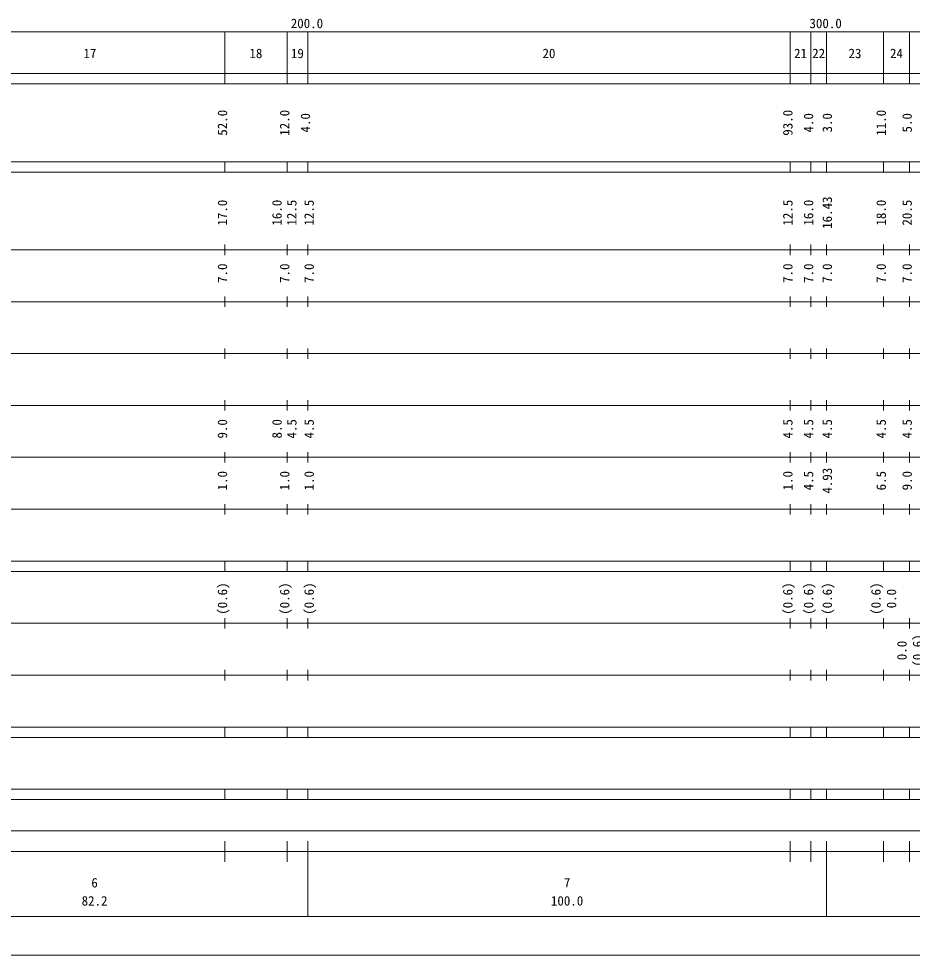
# Model space of a CAD drawing. Units: millimetres on the paper, enlarged 1000 times. Extents: x -60515 to 579485, y -102535 to 257465.
# Drawn here: x 111756 to 284026, y -102535 to 78022 of the extents above; entities that cross this region are included whole.
import ezdxf
from ezdxf.enums import TextEntityAlignment as Align

# ---------------------------------------------------------------- set-up
doc = ezdxf.new("R2010")
doc.units = ezdxf.units.MM
doc.header["$LTSCALE"] = 1000
doc.layers.add('M-TTL', color=2, linetype='Continuous', lineweight=13)
doc.layers.add('M-TTL-BAND', color=7, linetype='Continuous', lineweight=13)
doc.styles.add('ＭＳ ゴシック', font='')
doc.styles.get('ＭＳ ゴシック').set_extended_font_data('MS Gothic')

msp = doc.modelspace()

# ---------------------------------------------------------------- linework, layer by layer
at = {"layer": 'M-TTL'}
msp.add_line((-60515, -102535), (579485, -102535), dxfattribs=at)
at = {"layer": 'M-TTL-BAND'}
for p, q in [((-32515, 75465), (478485, 75465)), ((151485, 65465), (151485, 75465)), ((163485, 65465), (163485, 75465)), ((167485, 65465), (167485, 75465)), ((260485, 65465), (260485, 75465)), ((264485, 65465), (264485, 75465)), ((267485, 65465), (267485, 75465)), ((278485, 65465), (278485, 75465)), ((283485, 65465), (283485, 75465)), ((-60515, 67465), (478485, 67465)), ((-60515, 65465), (478485, 65465)), ((-60515, 50465), (478485, 50465)), ((151485, 48465), (151485, 50465)), ((163485, 48465), (163485, 50465)), ((167485, 48465), (167485, 50465)), ((260485, 48465), (260485, 50465)), ((264485, 48465), (264485, 50465)), ((267485, 48465), (267485, 50465)), ((278485, 48465), (278485, 50465)), ((283485, 48465), (283485, 50465)), ((-60515, 48465), (478485, 48465)), ((151485, 32465), (151485, 34465)), ((163485, 32465), (163485, 34465)), ((167485, 32465), (167485, 34465)), ((260485, 32465), (260485, 34465)), ((264485, 32465), (264485, 34465)), ((267485, 32465), (267485, 34465)), ((278485, 32465), (278485, 34465)), ((283485, 32465), (283485, 34465)), ((-60515, 33465), (478485, 33465)), ((151485, 22465), (151485, 24465)), ((163485, 22465), (163485, 24465)), ((167485, 22465), (167485, 24465)), ((260485, 22465), (260485, 24465)), ((264485, 22465), (264485, 24465)), ((267485, 22465), (267485, 24465)), ((278485, 22465), (278485, 24465)), ((283485, 22465), (283485, 24465)), ((-54515, 23465), (478485, 23465)), ((151485, 12465), (151485, 14465)), ((163485, 12465), (163485, 14465)), ((167485, 12465), (167485, 14465)), ((260485, 12465), (260485, 14465)), ((264485, 12465), (264485, 14465)), ((267485, 12465), (267485, 14465)), ((278485, 12465), (278485, 14465)), ((283485, 12465), (283485, 14465)), ((-48515, 13465), (478485, 13465)), ((151485, 2465), (151485, 4465)), ((163485, 2465), (163485, 4465)), ((167485, 2465), (167485, 4465)), ((260485, 2465), (260485, 4465)), ((264485, 2465), (264485, 4465)), ((267485, 2465), (267485, 4465)), ((278485, 2465), (278485, 4465)), ((283485, 2465), (283485, 4465)), ((-54515, 3465), (478485, 3465)), ((-48515, -6535), (478485, -6535)), ((151485, -7535), (151485, -5535)), ((163485, -7535), (163485, -5535)), ((167485, -7535), (167485, -5535)), ((260485, -7535), (260485, -5535)), ((264485, -7535), (264485, -5535)), ((267485, -7535), (267485, -5535)), ((278485, -7535), (278485, -5535)), ((283485, -7535), (283485, -5535)), ((151485, -17535), (151485, -15535)), ((163485, -17535), (163485, -15535)), ((167485, -17535), (167485, -15535)), ((260485, -17535), (260485, -15535)), ((264485, -17535), (264485, -15535)), ((267485, -17535), (267485, -15535)), ((278485, -17535), (278485, -15535)), ((283485, -17535), (283485, -15535)), ((-54515, -16535), (478485, -16535)), ((-60515, -26535), (478485, -26535)), ((151485, -28535), (151485, -26535)), ((163485, -28535), (163485, -26535)), ((167485, -28535), (167485, -26535)), ((260485, -28535), (260485, -26535)), ((264485, -28535), (264485, -26535)), ((267485, -28535), (267485, -26535)), ((278485, -28535), (278485, -26535)), ((283485, -28535), (283485, -26535)), ((-60515, -28535), (478485, -28535)), ((151485, -39535), (151485, -37535)), ((163485, -39535), (163485, -37535)), ((167485, -39535), (167485, -37535)), ((260485, -39535), (260485, -37535)), ((264485, -39535), (264485, -37535)), ((267485, -39535), (267485, -37535)), ((278485, -39535), (278485, -37535)), ((283485, -39535), (283485, -37535)), ((-51515, -38535), (478485, -38535)), ((-60515, -48535), (478485, -48535)), ((151485, -49535), (151485, -47535)), ((163485, -49535), (163485, -47535)), ((167485, -49535), (167485, -47535)), ((260485, -49535), (260485, -47535)), ((264485, -49535), (264485, -47535)), ((267485, -49535), (267485, -47535)), ((278485, -49535), (278485, -47535)), ((283485, -49535), (283485, -47535)), ((-60515, -58535), (478485, -58535)), ((151485, -60535), (151485, -58535)), ((163485, -60535), (163485, -58535)), ((167485, -60535), (167485, -58535)), ((260485, -60535), (260485, -58535)), ((264485, -60535), (264485, -58535)), ((267485, -60535), (267485, -58535)), ((278485, -60535), (278485, -58535)), ((283485, -60535), (283485, -58535)), ((-60515, -60535), (478485, -60535)), ((-60515, -70535), (478485, -70535)), ((151485, -72535), (151485, -70535)), ((163485, -72535), (163485, -70535)), ((167485, -72535), (167485, -70535)), ((260485, -72535), (260485, -70535)), ((264485, -72535), (264485, -70535)), ((267485, -72535), (267485, -70535)), ((278485, -72535), (278485, -70535)), ((283485, -72535), (283485, -70535)), ((-60515, -72535), (478485, -72535)), ((-29515, -78535), (464485, -78535)), ((151485, -84535), (151485, -80535)), ((163485, -84535), (163485, -80535)), ((167485, -95035), (167485, -80535)), ((260485, -84535), (260485, -80535)), ((264485, -84535), (264485, -80535)), ((267485, -95035), (267485, -80535)), ((278485, -84535), (278485, -80535)), ((283485, -84535), (283485, -80535)), ((-60515, -82535), (478485, -82535)), ((-32515, -95035), (478485, -95035))]:
    msp.add_line(p, q, dxfattribs=at)

# ---------------------------------------------------------------- texts
at = {"layer": 'M-TTL-BAND', "style": 'ＭＳ ゴシック'}
for s, p in [('200.0', (164204, 75659)), ('300.0', (264204, 75659)), ('18', (156235, 69870)), ('19', (164235, 69870)), ('20', (212735, 69870)), ('21', (261235, 69870)), ('22', (264735, 69870)), ('23', (271735, 69870)), ('24', (279735, 69870)), ('17', (124235, 69870)), ('6', (125760, -90012)), ('7', (216860, -90012)), ('82.2', (123885, -93502)), ('100.0', (214360, -93502))]:
    msp.add_text(s, height=1833, dxfattribs=at).set_placement(p, align=Align.BOTTOM_LEFT)
for s, p in [('52.0', (152485, 55465)), ('12.0', (164485, 55465)), ('4.0', (168485, 56090)), ('93.0', (261485, 55465)), ('4.0', (265485, 56090)), ('3.0', (269100, 56090)), ('11.0', (279485, 55465)), ('5.0', (284485, 56090)), ('16.43', (269100, 37514)), ('17.0', (152485, 38139)), ('16.0', (163006, 38139)), ('12.5', (165855, 38139)), ('12.5', (169194, 38139)), ('12.5', (261485, 38139)), ('16.0', (265485, 38139)), ('18.0', (279485, 38139)), ('20.5', (284485, 38139)), ('7.0', (152485, 27090)), ('7.0', (164485, 27090)), ('7.0', (169194, 27090)), ('7.0', (261485, 27090)), ('7.0', (265485, 27090)), ('7.0', (269100, 27090)), ('7.0', (279485, 27090)), ('7.0', (284485, 27090)), ('9.0', (152485, -2910)), ('8.0', (163006, -2910)), ('4.5', (165855, -2910)), ('4.5', (169194, -2910)), ('4.5', (261485, -2910)), ('4.5', (265485, -2910)), ('4.5', (269100, -2910)), ('4.5', (279485, -2910)), ('4.5', (284485, -2910)), ('4.93', (269100, -13535)), ('1.0', (152485, -12910)), ('1.0', (164485, -12910)), ('1.0', (169194, -12910)), ('1.0', (261485, -12910)), ('4.5', (265485, -12910)), ('6.5', (279485, -12910)), ('9.0', (284485, -12910)), ('(0.6)', (152485, -36896)), ('(0.6)', (164485, -36896)), ('(0.6)', (169194, -36896)), ('(0.6)', (261485, -36896)), ('(0.6)', (265485, -36896)), ('(0.6)', (269100, -36896)), ('(0.6)', (278485, -36896)), ('0.0', (281476, -35646)), ('(0.6)', (286514, -46896)), ('0.0', (283485, -45646))]:
    msp.add_text(s, height=1833, rotation=90, dxfattribs=at).set_placement(p, align=Align.BOTTOM_LEFT)

doc.saveas('drawing.dxf')
